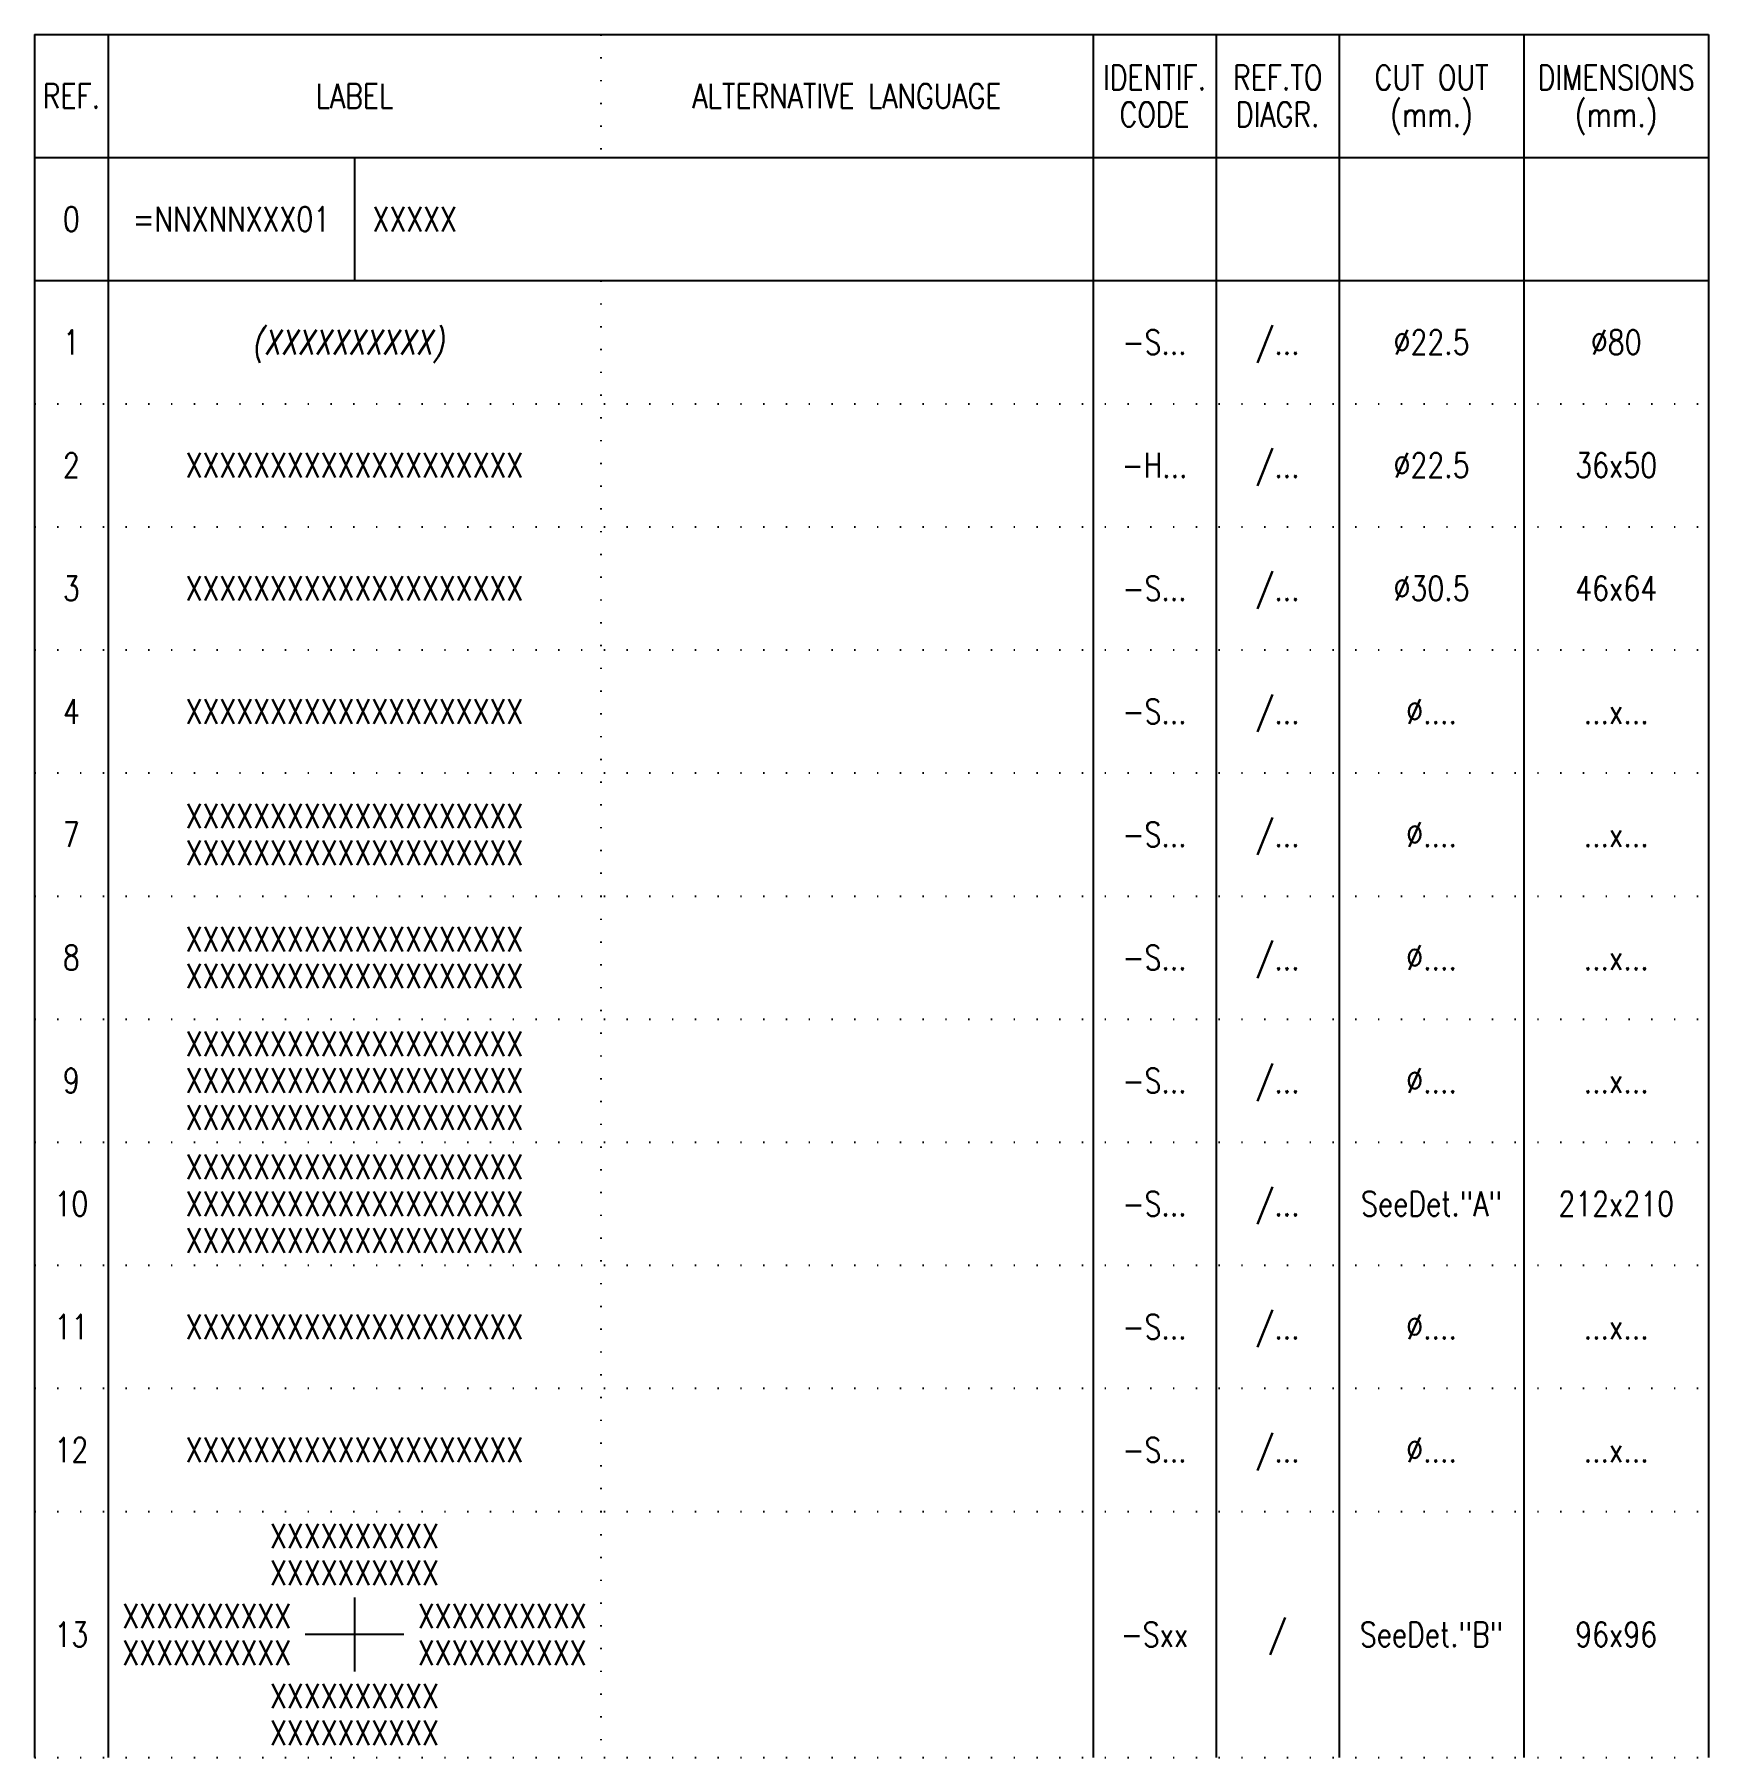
# Model space of a CAD drawing. Extents: x 274 to 410, y 167 to 307.
import ezdxf
from ezdxf.enums import TextEntityAlignment as Align

# ---------------------------------------------------------------- set-up
doc = ezdxf.new("R2010")
doc.units = 0
doc.header["$LTSCALE"] = 7
doc.header["$MEASUREMENT"] = 0
doc.linetypes.add('DOT', pattern=[0.25, 0, -0.25])
doc.layers.get('0').update_dxf_attribs({"linetype": 'CONTINUOUS'})
doc.layers.add('CART', color=7, linetype='CONTINUOUS')
doc.layers.add('CART-TEXT', color=7, linetype='CONTINUOUS')
doc.styles.add('DA', font='romans.shx', dxfattribs={"width": 0.8})

# ---------------------------------------------------------------- blocks, each defined once
blk = doc.blocks.new('LISTA1')
at = {"layer": 'CART', "color": 2}
for p, q in [((0, 20), (136, 20)), ((0, 20), (0, 0)), ((136, 20), (136, 0))]:
    blk.add_line(p, q, dxfattribs=at)
at = {"layer": 'CART', "color": 9}
for p, q in [((6, 20), (6, 0)), ((86, 20), (86, 0)), ((96, 20), (96, 0)), ((106, 20), (106, 0)), ((121, 20), (121, 0)), ((0, 10), (136, 10)), ((26, 10), (26, 0)), ((0, 0), (136, 0))]:
    blk.add_line(p, q, dxfattribs=at)
at = {"layer": 'CART', "color": 9, "linetype": 'DOT'}
blk.add_line((46, 20), (46, 10), dxfattribs=at)
at = {"style": 'DA', "width": 0.8}
for s, p in [('IDENTIF.', (91, 16.5)), ('REF.TO', (101, 16.5)), ('CUT OUT', (113.5, 16.5)), ('DIMENSIONS', (128.5, 16.5)), ('REF.', (3, 15)), ('LABEL', (26, 15)), ('ALTERNATIVE LANGUAGE', (66, 15)), ('CODE', (91, 13.5)), ('DIAGR.', (101, 13.5)), ('(mm.)', (113.5, 13.5)), ('(mm.)', (128.5, 13.5))]:
    blk.add_text(s, height=2, dxfattribs=at).set_placement(p, align=Align.MIDDLE_CENTER)
blk = doc.blocks.new('1_LINEA-DOPPIA')
at = {"layer": 'CART', "color": 2}
for p, q in [((0, 0), (0, -20)), ((136, 0), (136, -20))]:
    blk.add_line(p, q, dxfattribs=at)
at = {"layer": 'CART', "color": 9}
for p, q in [((6, 0), (6, -20)), ((86, 0), (86, -20)), ((96, 0), (96, -20)), ((106, 0), (106, -20)), ((121, 0), (121, -20))]:
    blk.add_line(p, q, dxfattribs=at)
at = {"layer": 'CART', "color": 9, "linetype": 'DOT'}
for p, q in [((46, 0), (46, -20)), ((0, -20), (136, -20))]:
    blk.add_line(p, q, dxfattribs=at)
blk = doc.blocks.new('5_LINEE')
at = {"layer": 'CART', "color": 2}
for p, q in [((0, 0), (0, -50)), ((136, 0), (136, -50))]:
    blk.add_line(p, q, dxfattribs=at)
at = {"layer": 'CART', "color": 9}
for p, q in [((6, 0), (6, -50)), ((86, 0), (86, -50)), ((96, 0), (96, -50)), ((106, 0), (106, -50)), ((121, 0), (121, -50))]:
    blk.add_line(p, q, dxfattribs=at)
at = {"layer": 'CART', "color": 9, "linetype": 'DOT'}
for p, q in [((46, 0), (46, -50)), ((0, -10), (136, -10)), ((0, -20), (136, -20)), ((0, -30), (136, -30)), ((0, -40), (136, -40)), ((0, -50), (136, -50))]:
    blk.add_line(p, q, dxfattribs=at)

msp = doc.modelspace()

# ---------------------------------------------------------------- linework, layer by layer
for p, q in [((300, 180), (300, 174)), ((304, 177), (296, 177))]:
    msp.add_line(p, q)

# ---------------------------------------------------------------- block references
for name, p in [('LISTA1', (274, 287)), ('5_LINEE', (274, 287)), ('5_LINEE', (274, 237)), ('1_LINEA-DOPPIA', (274, 187))]:
    msp.add_blockref(name, p)

# ---------------------------------------------------------------- texts
at = {"layer": 'CART-TEXT', "color": 7, "style": 'DA', "width": 0.8}
for s, p in [('0', (277, 291)), ('1', (277, 281)), ('2', (277, 271)), ('3', (277, 261)), ('4', (277, 251)), ('7', (277, 241)), ('8', (277, 231)), ('9', (277, 221)), ('10', (277, 211)), ('11', (277, 201)), ('12', (277, 191)), ('13', (277, 176))]:
    msp.add_text(s, height=2, dxfattribs=at).set_placement(p, align=Align.CENTER)
for s, p in [('=NNXNNXXX01', (290, 292)), ('-S...', (365, 282)), ('/...', (375, 282)), ('%%C22.5', (387.5, 282)), ('%%c80', (402.5, 282)), ('XXXXXXXXXXXXXXXXXXXX', (300, 272)), ('-H...', (365, 272)), ('/...', (375, 272)), ('%%C22.5', (387.5, 272)), ('36x50', (402.5, 272)), ('/...', (375, 262)), ('XXXXXXXXXXXXXXXXXXXX', (300, 262)), ('-S...', (365, 262)), ('%%C30.5', (387.5, 262)), ('46x64', (402.5, 262)), ('XXXXXXXXXXXXXXXXXXXX', (300, 252)), ('-S...', (365, 252)), ('/...', (375, 252)), ('%%C....', (387.5, 252)), ('...x...', (402.5, 252)), ('XXXXXXXXXXXXXXXXXXXX', (300, 243.5)), ('-S...', (365, 242)), ('/...', (375, 242)), ('%%C....', (387.5, 242)), ('...x...', (402.5, 242)), ('XXXXXXXXXXXXXXXXXXXX', (300, 240.5)), ('XXXXXXXXXXXXXXXXXXXX', (300, 233.5)), ('-S...', (365, 232)), ('/...', (375, 232)), ('%%C....', (387.5, 232)), ('XXXXXXXXXXXXXXXXXXXX', (300, 230.5)), ('...x...', (402.5, 232)), ('XXXXXXXXXXXXXXXXXXXX', (300, 225)), ('XXXXXXXXXXXXXXXXXXXX', (300, 222)), ('-S...', (365, 222)), ('/...', (375, 222)), ('%%C....', (387.5, 222)), ('...x...', (402.5, 222)), ('XXXXXXXXXXXXXXXXXXXX', (300, 219)), ('XXXXXXXXXXXXXXXXXXXX', (300, 215)), ('XXXXXXXXXXXXXXXXXXXX', (300, 212)), ('-S...', (365, 212)), ('/...', (375, 212)), ('SeeDet."A"', (387.5, 212)), ('212x210', (402.5, 212)), ('XXXXXXXXXXXXXXXXXXXX', (300, 209)), ('XXXXXXXXXXXXXXXXXXXX', (300, 202)), ('-S...', (365, 202)), ('/...', (375, 202)), ('%%C....', (387.5, 202)), ('...x...', (402.5, 202)), ('/...', (375, 192)), ('XXXXXXXXXXXXXXXXXXXX', (300, 192)), ('-S...', (365, 192)), ('%%C....', (387.5, 192)), ('...x...', (402.5, 192)), ('XXXXXXXXXX', (300, 185)), ('XXXXXXXXXX', (300, 182)), ('XXXXXXXXXX', (288, 178.5)), ('XXXXXXXXXX', (312, 178.5)), ('-Sxx', (365, 177)), ('/', (375, 177)), ('SeeDet."B"', (387.5, 177)), ('96x96', (402.5, 177)), ('XXXXXXXXXX', (288, 175.5)), ('XXXXXXXXXX', (312, 175.5)), ('XXXXXXXXXX', (300, 172)), ('XXXXXXXXXX', (300, 169))]:
    msp.add_text(s, height=2, dxfattribs=at).set_placement(p, align=Align.MIDDLE_CENTER)
msp.add_text('XXXXX', height=2, dxfattribs=at).set_placement((301.47, 292), align=Align.MIDDLE_LEFT)
at = {"layer": 'CART-TEXT', "color": 7, "style": 'DA', "oblique": 10, "width": 0.8}
msp.add_text('(XXXXXXXXXX)', height=2, dxfattribs=at).set_placement((299.5, 282), align=Align.MIDDLE_CENTER)

doc.saveas('drawing.dxf')
